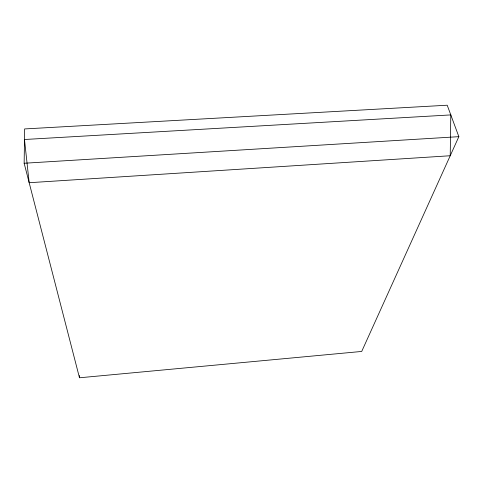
<?xml version="1.0" encoding="UTF-8"?>
<svg xmlns="http://www.w3.org/2000/svg" width="483" height="483" viewBox="0 0 483 483"><rect width="100%" height="100%" fill="white"/><g stroke="black" fill="none" stroke-linecap="round" stroke-linejoin="round"><path stroke-width="0.72" d="M24.15 163.248L24.621 128.937L447.21 105.216L458.85 136.665L361.713 351.443L79.484 377.784L24.15 163.248L458.85 136.665M79.417 375.526L79.46 377.03M450.796 114.912L450.216 155.743L29.173 182.719L24.476 139.502L450.796 114.912"/></g></svg>
